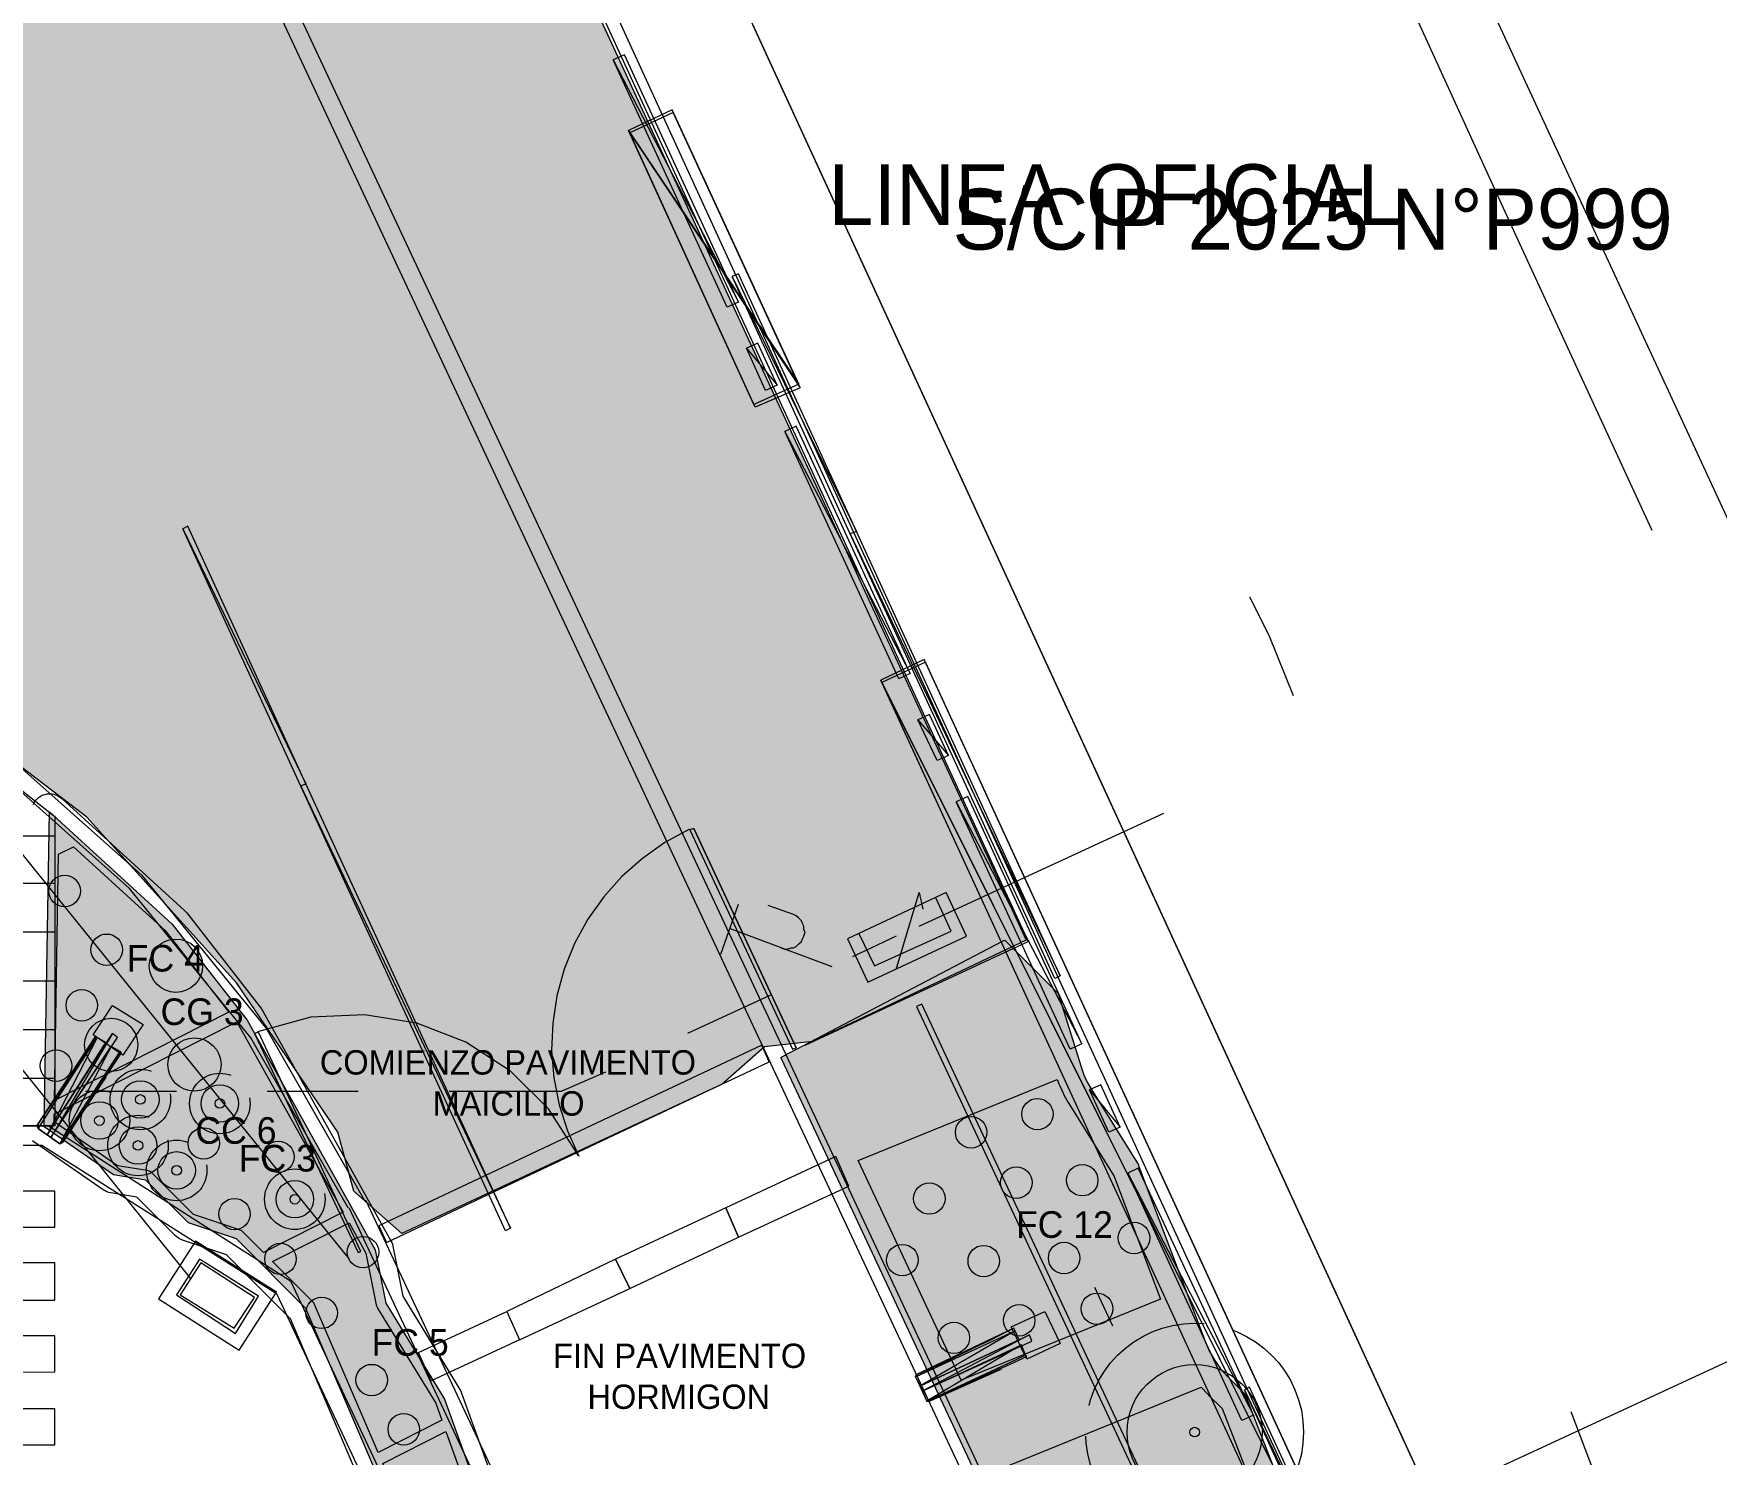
# Model space of a CAD drawing. Header units: metres. Extents: x 1 to 213, y 1 to 147.
# Drawn here: x 90.27 to 104.17, y 102.38 to 114.11 of the extents above; entities that cross this region are included whole.
import ezdxf

# ---------------------------------------------------------------- set-up
doc = ezdxf.new("R2010")
doc.units = ezdxf.units.M
doc.linetypes.add('DASHED', pattern=[1.524, 1.27, -0.254])
doc.layers.get('0').update_dxf_attribs({"lineweight": 0, "plot": 0})
for name, color, linetype, lineweight, plot in [('00-BASE-ARQUITECTURA', 8, 'Continuous', 0, False), ('00-BASE-MAICILLO-EXISTENTE', 33, 'Continuous', 0, False), ('00-BASE-TEXTO', 8, 'Continuous', 0, False), ('PJ-ARBUSTOS', 82, 'Continuous', 0, False), ('PJ-COPA-ADULTA', 8, 'DASHED', 0, False), ('PJ-CUBRESUELOS', 150, 'Continuous', 0, False), ('PJ-ETIQUETAS', 7, 'Continuous', 0, False), ('PJ-GRAVILLA', 42, 'Continuous', 0, False), ('PJ-HERBACEAS', 212, 'Continuous', 0, False), ('PJ-LIMITE-JARDIN', 7, 'Continuous', 0, False), ('PJ-MASAS', 92, 'Continuous', 0, False), ('PJ-MASAS-RELLENO', 92, 'Continuous', 0, False), ('PJ-RIEGO-SECTORES', 5, 'Continuous', 0, False), ('PJ-SECANO', 30, 'Continuous', 0, False)]:
    doc.layers.add(name, color=color, linetype=linetype, lineweight=lineweight, plot=plot)

# ---------------------------------------------------------------- blocks, each defined once
blk = doc.blocks.new('PJ_CG')
blk.add_circle((0, 0), 0.22)
for tag, p, height in [('CODIGO', (0.15, 0.15), 0.2), ('ESPECIE', (0.15, -0.1), 0.15), ('ZONA', (0.15, -0.3), 0.15)]:
    blk.add_attdef(tag, p, '', height=height)
blk = doc.blocks.new('PJ_FC')
blk.add_circle((0, 0), 0.13)
for tag, p, height in [('CODIGO', (0.15, 0.15), 0.2), ('ESPECIE', (0.15, -0.1), 0.15), ('ZONA', (0.15, -0.3), 0.15)]:
    blk.add_attdef(tag, p, '', height=height)
blk = doc.blocks.new('PJ_CC')
for radius in [0.155, 0.04]:
    blk.add_circle((0, 0), radius)
for tag, p, height in [('CODIGO', (0.15, 0.15), 0.2), ('ESPECIE', (0.15, -0.1), 0.15), ('ZONA', (0.15, -0.3), 0.15)]:
    blk.add_attdef(tag, p, '', height=height)
blk = doc.blocks.new('PJ_HS')
for radius in [0.558, 0.04]:
    blk.add_circle((0, 0), radius)
for tag, p, height in [('CODIGO', (0.15, 0.15), 0.2), ('ESPECIE', (0.15, -0.1), 0.15), ('ZONA', (0.15, -0.3), 0.15)]:
    blk.add_attdef(tag, p, '', height=height)

msp = doc.modelspace()

# ---------------------------------------------------------------- hatches: boundary and pattern name
at = {"layer": '00-BASE-MAICILLO-EXISTENTE'}
h = msp.add_hatch(dxfattribs=at)
h.set_pattern_fill('AR-SAND', scale=0.02)
h.paths.add_polyline_path([(52.211, 142.478), (53.049, 142.346), (60.193, 142.434), (60.59, 142.302), (66.719, 142.39), (76.156, 142.258), (76.2, 140.273), (75.935, 139.876), (74.216, 138.862), (73.466, 139.7), (73.157, 139.788), (72.628, 139.7), (71.217, 138.862), (70.776, 139.524), (70.247, 139.832), (69.718, 139.7), (68.351, 138.862), (67.91, 139.524), (67.381, 139.832), (66.763, 139.656), (65.484, 138.862), (65.264, 138.95), (64.691, 139.788), (64.161, 139.788), (63.765, 139.568), (62.618, 138.862), (62.265, 138.421), (62.309, 134.893), (62.706, 134.32), (80.301, 134.32), (82.109, 134.188), (82.506, 134.32), (82.77, 134.673), (82.462, 135.511), (82.594, 135.687), (85.152, 135.643), (86.034, 133.438), (86.519, 132.733), (87.577, 130.175), (98.469, 106.627), (96.705, 105.789), (96.308, 105.745), (95.956, 105.436), (93.31, 104.202), (92.913, 104.554), (92.781, 105.04), (91.943, 106.274), (90.708, 107.641), (89.032, 108.92), (87.489, 109.67), (87.709, 109.714), (87.974, 110.067), (87.974, 110.419), (87.621, 110.816), (87.092, 110.816), (86.827, 110.596), (86.739, 110.155), (86.96, 109.758), (86.651, 109.934), (84.578, 110.287), (71.746, 110.199), (69.894, 110.375), (67.292, 110.155), (64.823, 109.405), (63.279, 108.523), (60.81, 106.054), (59.708, 103.981), (59.223, 102.526), (59.002, 101.027), (59.002, 98.69), (58.87, 98.513), (52.123, 98.425), (51.991, 98.778), (51.991, 112.624), (52.123, 122.37), (52.079, 142.213), (52.211, 142.478)])
at = {"layer": 'PJ-GRAVILLA'}
h = msp.add_hatch(dxfattribs=at)
h.set_pattern_fill('GRAVEL', scale=0.03)
h.paths.add_polyline_path([(90.399, 107.685), (91.413, 106.759), (92.031, 105.966), (93.089, 104.069), (93.177, 103.628), (93.662, 102.835), (94.059, 101.732), (94.809, 100.409), (94.985, 99.792), (95.206, 99.571), (95.206, 99.307), (95.691, 98.513), (96.97, 95.559), (97.234, 95.206), (97.234, 94.985), (98.381, 92.781), (98.998, 91.237), (99.66, 90.002), (99.66, 89.782), (99.924, 89.473), (100.012, 89.076), (99.704, 88.768), (99.263, 88.988), (99.263, 89.209), (98.381, 90.84), (98.381, 91.105), (97.896, 91.899), (97.499, 92.957), (96.837, 94.192), (96.837, 94.412), (95.206, 97.631), (94.809, 98.734), (94.324, 99.527), (93.927, 100.63), (93.442, 101.424), (92.516, 103.584), (91.943, 104.158), (91.546, 104.29), (91.193, 104.643), (90.928, 104.687), (90.355, 105.084), (90.399, 107.685)])
h = msp.add_hatch(dxfattribs=at)
h.set_pattern_fill('GRAVEL', scale=0.03)
h.paths.add_polyline_path([(96.457, 105.666), (98.275, 106.618), (98.292, 106.626), (98.306, 106.613), (98.72, 106.2), (98.733, 106.186), (98.739, 106.168), (98.923, 105.579), (98.947, 105.515), (98.975, 105.453), (99.009, 105.393), (99.385, 104.792), (99.394, 104.775), (99.402, 104.757), (99.952, 103.304), (99.986, 103.227), (100.028, 103.153), (100.077, 103.085), (100.134, 103.022), (100.262, 102.893), (100.276, 102.878), (100.285, 102.859), (100.855, 101.394), (100.884, 101.327), (100.919, 101.264), (100.96, 101.203), (101.148, 100.953), (101.158, 100.938), (101.165, 100.922), (101.76, 99.436), (101.797, 99.356), (102.429, 98.178), (102.437, 98.16), (102.438, 98.141), (102.438, 98.131), (102.441, 98.056), (102.452, 97.982), (102.469, 97.909), (102.494, 97.838), (102.525, 97.769), (103.794, 95.272), (103.803, 95.249), (103.81, 95.226), (103.893, 94.868), (103.914, 94.794), (103.942, 94.722), (103.977, 94.653), (104.018, 94.588), (104.065, 94.527), (104.189, 94.383), (104.201, 94.368), (104.202, 94.333), (104.21, 94.253), (104.226, 94.175), (104.25, 94.099), (104.281, 94.026), (104.319, 93.956), (104.677, 93.369), (104.686, 93.353), (104.693, 93.337), (105.277, 91.836), (105.307, 91.768), (105.344, 91.702), (105.735, 91.077), (105.744, 91.06), (105.752, 91.042), (106.302, 89.59), (106.336, 89.513), (106.378, 89.439), (106.427, 89.37), (106.484, 89.307), (106.613, 89.178), (106.626, 89.164), (106.627, 89.145), (106.627, 89.137), (106.631, 89.062), (106.641, 88.986), (106.659, 88.913), (106.684, 88.841), (106.715, 88.772), (107.5, 87.241), (107.516, 87.207), (108.087, 85.779), (108.116, 85.715), (108.15, 85.654), (108.19, 85.596), (108.379, 85.344), (108.39, 85.328), (108.398, 85.309), (108.76, 84.302), (108.792, 84.227), (108.83, 84.156), (109.262, 83.449), (109.272, 83.431), (109.28, 83.413), (109.642, 82.406), (109.673, 82.331), (109.712, 82.26), (110.146, 81.551), (110.154, 81.535), (110.161, 81.519), (110.723, 80.075), (110.76, 79.993), (110.806, 79.916), (110.861, 79.845), (111.022, 79.657), (111.036, 79.639), (111.045, 79.619), (111.638, 78.094), (111.675, 78.012), (112.572, 76.303), (112.579, 76.288), (112.584, 76.271), (112.668, 75.906), (112.689, 75.832), (112.717, 75.76), (112.752, 75.692), (112.793, 75.627), (112.84, 75.566), (112.965, 75.42), (112.976, 75.406), (112.985, 75.39), (113.585, 74.103), (113.593, 74.083), (113.594, 74.078), (113.601, 74.011), (113.617, 73.934), (113.64, 73.86), (113.67, 73.787), (113.708, 73.718), (113.752, 73.653), (113.848, 73.524), (113.858, 73.51), (113.865, 73.494), (114.46, 72.008), (114.497, 71.927), (115.128, 70.749), (115.137, 70.732), (115.138, 70.712), (115.138, 70.709), (115.142, 70.632), (115.153, 70.555), (115.171, 70.48), (115.197, 70.407), (115.23, 70.336), (116.011, 68.853), (116.019, 68.835), (116.02, 68.802), (116.028, 68.722), (116.044, 68.644), (116.068, 68.568), (116.099, 68.494), (116.137, 68.424), (116.494, 67.839), (116.504, 67.821), (116.512, 67.802), (116.852, 66.857), (116.88, 66.79), (116.913, 66.726), (116.953, 66.665), (116.997, 66.608), (117.153, 66.426), (117.165, 66.41), (117.167, 66.37), (117.167, 66.37), (117.17, 66.313), (117.182, 66.235), (117.201, 66.158), (117.228, 66.084), (117.262, 66.012), (117.775, 65.06), (117.783, 65.043), (117.789, 65.025), (117.983, 64.407), (118.007, 64.339), (118.038, 64.274), (118.922, 62.589), (118.929, 62.574), (118.934, 62.557), (119.018, 62.192), (119.039, 62.118), (119.067, 62.046), (119.102, 61.977), (119.143, 61.912), (119.19, 61.851), (119.313, 61.709), (119.326, 61.691), (119.335, 61.672), (119.604, 61), (113.028, 61), (113.951, 62.424), (113.988, 62.487), (114.019, 62.554), (114.291, 63.213), (114.301, 63.235), (114.314, 63.255), (114.889, 64.045), (114.931, 64.11), (114.967, 64.179), (114.997, 64.251), (115.019, 64.326), (115.034, 64.402), (115.047, 64.494), (115.051, 64.514), (115.062, 64.531), (115.161, 64.657), (115.206, 64.722), (115.246, 64.792), (115.277, 64.865), (115.302, 64.941), (115.319, 65.019), (115.328, 65.099), (115.329, 65.179), (115.321, 65.258), (115.307, 65.337), (115.284, 65.413), (115.254, 65.487), (96.449, 105.64), (96.442, 105.657), (96.457, 105.666)])
at = {"layer": 'PJ-MASAS-RELLENO'}
for points in [[(91.879, 106.03), (90.439, 105.302), (90.473, 107.336), (90.596, 107.398), (91.355, 106.705), (91.879, 106.03)], [(91.964, 105.921), (92.825, 104.379), (92.167, 104.046), (91.999, 104.214), (91.994, 104.219), (91.988, 104.224), (91.982, 104.228), (91.975, 104.231), (91.968, 104.233), (91.589, 104.36), (91.25, 104.699), (91.243, 104.705), (91.237, 104.71), (91.23, 104.714), (91.222, 104.717), (91.214, 104.72), (91.206, 104.722), (90.959, 104.763), (90.436, 105.125), (90.437, 105.189), (91.942, 105.949), (91.964, 105.921)], [(98.74, 105.44), (98.747, 105.423), (98.775, 105.361), (98.784, 105.344), (98.817, 105.285), (98.822, 105.277), (99.195, 104.68), (99.197, 104.677), (99.198, 104.674), (99.581, 103.661), (97.932, 102.99), (97.082, 104.805), (98.727, 105.475), (98.74, 105.44)], [(93.013, 104.041), (93.099, 103.613), (93.101, 103.606), (93.103, 103.599), (93.106, 103.593), (93.109, 103.587), (93.59, 102.8), (93.64, 102.662), (93.113, 102.395), (92.589, 103.616), (92.586, 103.623), (92.582, 103.629), (92.578, 103.635), (92.572, 103.641), (92.242, 103.972), (92.874, 104.291), (93.013, 104.041)], [(99.971, 102.875), (99.979, 102.866), (100.089, 102.756), (100.65, 101.314), (100.653, 101.305), (100.683, 101.238), (100.692, 101.22), (100.727, 101.157), (100.737, 101.14), (100.778, 101.08), (100.784, 101.071), (100.966, 100.83), (101.556, 99.355), (101.56, 99.344), (101.598, 99.263), (101.603, 99.252), (101.771, 98.939), (100.141, 98.275), (98.272, 102.265), (99.917, 102.934), (99.971, 102.875)], [(93.984, 101.705), (93.987, 101.699), (93.99, 101.693), (94.423, 100.929), (93.976, 100.703), (93.513, 101.46), (93.152, 102.303), (93.674, 102.567), (93.984, 101.705)]]:
    msp.add_hatch(color=7, dxfattribs=at).paths.add_polyline_path(points)

# ---------------------------------------------------------------- linework, layer by layer
at = {"layer": '00-BASE-ARQUITECTURA'}
for points in [[(132.733, 32.681), (129.96, 38.513), (126.753, 45.678), (123.451, 52.758), (120.043, 60.007), (116.752, 67.225), (113.566, 74.21), (110.402, 81.365), (106.962, 88.477), (103.628, 95.705), (100.348, 102.806), (97.046, 109.993), (93.786, 117.105), (90.42, 124.481), (87.14, 131.54), (83.753, 138.843), (80.652, 145.574)], [(52.141, 142.42), (79.34, 142.219), (82.927, 140.43), (98.485, 106.616)], [(84.028, 140.663), (126.446, 48.45)], [(84.039, 140.642), (126.457, 48.429)], [(102.909, 91.959), (82.451, 135.647)], [(110.857, 74.623), (103.47, 90.403), (103.48, 90.403), (82.356, 135.498)], [(106.02, 106.32), (92.685, 135.128)], [(101.491, 114.692), (102.496, 112.49), (103.639, 110.014)], [(101.131, 101.695), (127.907, 114.088)], [(95.151, 113.94), (95.056, 113.898), (96.093, 111.898), (95.151, 113.94)], [(95.056, 113.898), (96.093, 111.898), (95.998, 111.855), (95.056, 113.898)], [(95.543, 113.485), (95.183, 113.316), (96.591, 111.22), (95.543, 113.485)], [(95.553, 113.464), (95.194, 113.295), (96.601, 111.188), (95.553, 113.464)], [(95.183, 113.316), (96.591, 111.22), (96.22, 111.051), (95.183, 113.316)], [(95.194, 113.295), (96.601, 111.188), (96.231, 111.03), (95.194, 113.295)], [(96.093, 112.13), (96.04, 112.109), (97.067, 110.003), (96.093, 112.13)], [(96.04, 112.109), (97.067, 110.003), (97.014, 109.982), (96.04, 112.109)], [(96.252, 111.559), (96.157, 111.517), (96.411, 111.21), (96.252, 111.559)], [(96.157, 111.517), (96.411, 111.21), (96.315, 111.167), (96.157, 111.517)], [(96.569, 110.871), (96.474, 110.829), (97.511, 108.828), (96.569, 110.871)], [(96.474, 110.829), (97.511, 108.828), (97.416, 108.786), (96.474, 110.829)], [(93.001, 104.479), (92.185, 105.904), (91.166, 107.157), (89.969, 108.22), (88.622, 109.076), (87.152, 109.709), (85.585, 110.101), (83.949, 110.236)], [(90.429, 107.655), (89.63, 108.284), (88.776, 108.823), (87.875, 109.271), (86.935, 109.624), (85.962, 109.88), (84.964, 110.035), (83.949, 110.088)], [(92.867, 104.416), (92.063, 105.82), (91.059, 107.054), (89.88, 108.101), (88.553, 108.945), (87.104, 109.569), (85.561, 109.955), (83.949, 110.088)], [(91.542, 110.045), (91.5, 110.024), (92.516, 107.918), (91.542, 110.045)], [(91.5, 110.024), (92.516, 107.918), (92.474, 107.897), (91.5, 110.024)], [(97.067, 110.003), (97.014, 109.982), (98.75, 106.331), (97.067, 110.003)], [(97.014, 109.982), (98.75, 106.331), (98.707, 106.31), (97.014, 109.982)], [(100.316, 109.463), (100.475, 109.146), (100.676, 108.648)], [(97.628, 108.945), (97.268, 108.775), (102.856, 97.589), (97.628, 108.945)], [(97.638, 108.924), (97.278, 108.754), (102.866, 97.568), (97.638, 108.924)], [(97.268, 108.775), (102.856, 97.589), (102.496, 97.42), (97.268, 108.775)], [(97.278, 108.754), (102.866, 97.568), (102.507, 97.398), (97.278, 108.754)], [(97.67, 108.49), (97.575, 108.447), (97.829, 108.151), (97.67, 108.49)], [(97.575, 108.447), (97.829, 108.151), (97.734, 108.109), (97.575, 108.447)], [(92.516, 107.918), (92.474, 107.897), (94.209, 104.246), (92.516, 107.918)], [(61.591, 101.928), (65.042, 105.929), (65.042, 107.823), (69.836, 107.823), (81.837, 107.823), (89.775, 107.823), (92.876, 103.992)], [(92.474, 107.897), (94.209, 104.246), (94.167, 104.225), (92.474, 107.897)], [(97.988, 107.812), (97.892, 107.77), (98.929, 105.77), (97.988, 107.812)], [(90.442, 107.654), (90.442, 105.886)], [(97.585, 106.743), (99.607, 107.675)], [(97.585, 106.743), (99.607, 107.675)], [(97.892, 107.77), (98.929, 105.77), (98.834, 105.727), (97.892, 107.77)], [(91.563, 103.833), (88.526, 107.601)], [(95.686, 107.542), (95.484, 107.433), (95.298, 107.302), (95.129, 107.152), (94.978, 106.984), (94.847, 106.799), (94.738, 106.599), (94.652, 106.387), (94.591, 106.166), (94.557, 105.941), (94.548, 105.715), (94.566, 105.489), (94.609, 105.267), (94.678, 105.05), (94.772, 104.841)], [(95.723, 107.548), (96.569, 105.738), (95.723, 107.548), (95.691, 107.537), (96.538, 105.727), (96.569, 105.738)], [(90.442, 107.484), (65.338, 107.484)], [(90.442, 107.093), (65.338, 107.093)], [(97.808, 107.019), (96.993, 106.638)], [(96.993, 106.638), (97.162, 106.278), (97.977, 106.659), (97.808, 107.019)], [(97.088, 106.68), (97.215, 106.415), (97.85, 106.701), (97.723, 106.976)], [(97.395, 106.384), (97.585, 107.019), (97.617, 106.881)], [(97.395, 106.384), (97.585, 107.019), (97.617, 106.881)], [(95.945, 106.511), (96.093, 106.923)], [(96.442, 106.564), (96.474, 106.553), (96.495, 106.553), (96.527, 106.564), (96.548, 106.564), (96.569, 106.574), (96.591, 106.595), (96.612, 106.616), (96.622, 106.638), (96.633, 106.659), (96.643, 106.691), (96.633, 106.712), (96.633, 106.743), (96.622, 106.765), (96.612, 106.786), (96.591, 106.807), (96.569, 106.828), (96.548, 106.839), (96.337, 106.913)], [(90.442, 106.691), (65.338, 106.691)], [(96.866, 106.405), (96.019, 106.722)], [(96.643, 105.759), (98.485, 106.616)], [(97.395, 106.659), (97.035, 106.489)], [(97.395, 106.659), (97.035, 106.489)], [(90.442, 106.288), (65.338, 106.288)], [(96.358, 106.172), (95.67, 105.854)], [(96.358, 106.172), (95.67, 105.854)], [(94.769, 104.848), (94.521, 105.232), (94.207, 105.545), (93.84, 105.783), (93.434, 105.94), (93.002, 106.01), (92.559, 105.989), (92.118, 105.87)], [(90.442, 105.886), (90.442, 105.092), (65.338, 105.092), (65.338, 105.886)], [(90.442, 105.886), (65.338, 105.886)], [(90.293, 105.092), (90.293, 105.092), (90.78, 105.833), (90.293, 105.092), (90.78, 105.833), (90.653, 105.632), (90.293, 105.092)], [(90.293, 105.092), (90.78, 105.833), (90.304, 105.071), (90.293, 105.092)], [(90.78, 105.833), (90.304, 105.071), (90.791, 105.823), (90.78, 105.833)], [(90.378, 105.018), (90.918, 105.854), (90.41, 104.997), (90.378, 105.018)], [(90.918, 105.854), (90.41, 104.997), (90.96, 105.823), (90.918, 105.854)], [(90.304, 105.071), (90.791, 105.823), (90.378, 105.018), (90.304, 105.071)], [(90.791, 105.823), (90.378, 105.018), (90.865, 105.78), (90.791, 105.823)], [(90.378, 105.018), (90.865, 105.78), (90.378, 105.018)], [(90.865, 105.78), (90.378, 105.018), (90.865, 105.78)], [(90.41, 104.997), (90.907, 105.749), (90.484, 104.944), (90.41, 104.997)], [(90.907, 105.749), (90.484, 104.944), (90.981, 105.706), (90.907, 105.749)], [(90.484, 104.944), (90.981, 105.706), (90.505, 104.955), (90.484, 104.944)], [(90.981, 105.706), (90.505, 104.955), (90.992, 105.696), (90.981, 105.706)], [(90.653, 105.632), (90.293, 105.092), (90.304, 105.071), (90.484, 104.944), (90.505, 104.955), (90.865, 105.495)], [(90.442, 105.484), (65.338, 105.484)], [(90.865, 105.495), (90.505, 104.955), (90.865, 105.495)], [(94.992, 105.537), (94.633, 105.378)], [(94.992, 105.537), (94.633, 105.378)], [(99.088, 105.431), (98.993, 105.389), (99.247, 105.082), (99.088, 105.431)], [(90.696, 105.378), (91.447, 105.378)], [(90.696, 105.378), (91.447, 105.378)], [(92.198, 105.378), (92.95, 105.378)], [(92.198, 105.378), (92.95, 105.378)], [(93.701, 105.378), (94.633, 105.378)], [(93.701, 105.378), (94.633, 105.378)], [(98.993, 105.389), (99.247, 105.082), (99.152, 105.04), (98.993, 105.389)], [(62.099, 92.064), (62.099, 102.097), (64.682, 105.092), (90.389, 105.092), (92.389, 103.812), (94.051, 100.277)], [(62.248, 92.064), (62.248, 102.044), (64.756, 104.934), (90.336, 104.934), (92.273, 103.706), (93.913, 100.214)], [(99.395, 104.743), (99.31, 104.701), (100.348, 102.701), (99.395, 104.743)], [(99.31, 104.701), (100.348, 102.701), (100.252, 102.658), (99.31, 104.701)], [(95.014, 100.214), (93.013, 104.479)], [(94.876, 100.15), (92.876, 104.415)], [(99.035, 103.759), (99.183, 103.441)], [(97.564, 103.039), (98.369, 103.42), (97.554, 103.018), (97.564, 103.039)], [(98.369, 103.42), (97.554, 103.018), (98.379, 103.399), (98.369, 103.42)], [(97.554, 103.018), (98.379, 103.399), (97.596, 102.944), (97.554, 103.018)], [(97.564, 103.039), (97.564, 103.039), (98.369, 103.42), (97.564, 103.039), (98.369, 103.42), (98.157, 103.314), (97.564, 103.039)], [(98.379, 103.399), (97.596, 102.944), (98.411, 103.325), (98.379, 103.399)], [(97.596, 102.944), (98.496, 103.367), (97.617, 102.902), (97.596, 102.944)], [(97.596, 102.944), (98.411, 103.325), (97.596, 102.944)], [(98.411, 103.325), (97.596, 102.944), (98.411, 103.325)], [(98.496, 103.367), (97.617, 102.902), (98.517, 103.314), (98.496, 103.367)], [(98.157, 103.314), (97.564, 103.039), (97.554, 103.018), (97.649, 102.817), (97.67, 102.817), (98.263, 103.082)], [(97.617, 102.902), (98.432, 103.283), (97.649, 102.817), (97.617, 102.902)], [(98.432, 103.283), (97.649, 102.817), (98.464, 103.198), (98.432, 103.283)], [(97.649, 102.817), (98.464, 103.198), (97.67, 102.817), (97.649, 102.817)], [(98.464, 103.198), (97.67, 102.817), (98.474, 103.187), (98.464, 103.198)], [(98.263, 103.082), (97.67, 102.817), (98.263, 103.082)], [(100.316, 102.933), (100.274, 102.912), (102.009, 99.261), (100.316, 102.933)], [(100.274, 102.912), (102.009, 99.261), (101.956, 99.24), (100.274, 102.912)], [(102.972, 102.732), (103.163, 102.224), (103.258, 102.034)]]:
    msp.add_lwpolyline(points, dxfattribs=at)
for points in [[(90.918, 106.087), (91.172, 105.929), (91.003, 105.675), (90.759, 105.844)], [(97.564, 106.077), (116.656, 65.299), (116.709, 65.32), (97.607, 106.098)], [(92.95, 104.045), (92.971, 104.055), (92.124, 105.865), (92.093, 105.854)], [(93.183, 104.129), (96.347, 105.622), (96.284, 105.759), (93.119, 104.267)], [(95.987, 104.415), (96.093, 104.172), (97.003, 104.595), (96.897, 104.838)], [(89.341, 104.553), (89.341, 104.256), (90.442, 104.256), (90.442, 104.553)], [(95.077, 103.992), (95.194, 103.748), (96.093, 104.172), (95.987, 104.415)], [(91.966, 103.24), (92.273, 103.717), (91.606, 104.14), (91.299, 103.664)], [(89.341, 103.96), (89.341, 103.653), (90.442, 103.653), (90.442, 103.96)], [(92.124, 103.685), (91.638, 103.992), (91.447, 103.695), (91.934, 103.378)], [(92.093, 103.674), (91.648, 103.96), (91.479, 103.695), (91.923, 103.42)], [(94.178, 103.558), (94.283, 103.325), (95.194, 103.748), (95.077, 103.992)], [(94.178, 103.558), (94.283, 103.325), (93.553, 102.986), (93.447, 103.219)], [(98.623, 103.558), (98.75, 103.293), (98.474, 103.166), (98.347, 103.431)], [(89.341, 103.357), (89.341, 103.05), (90.442, 103.06), (90.442, 103.357)], [(89.341, 102.754), (89.341, 102.457), (90.442, 102.457), (90.442, 102.754)]]:
    msp.add_lwpolyline(points, close=True, dxfattribs=at)
at = {"layer": '00-BASE-MAICILLO-EXISTENTE'}
msp.add_lwpolyline([(87.577, 130.175), (98.469, 106.627), (96.705, 105.789), (96.308, 105.745), (95.956, 105.436), (93.31, 104.202), (92.913, 104.554), (92.781, 105.04), (91.943, 106.274), (90.708, 107.641), (89.032, 108.92)], dxfattribs=at)
at = {"layer": 'PJ-COPA-ADULTA'}
for centre, radius in [((91.149, 105.31), 0.25), ((91.806, 105.277), 0.25), ((90.811, 105.136), 0.25), ((91.13, 104.93), 0.25), ((91.449, 104.724), 0.25), ((92.426, 104.486), 0.25), ((99.862, 102.562), 0.9)]:
    msp.add_circle(centre, radius, dxfattribs=at)
at = {"layer": 'PJ-LIMITE-JARDIN'}
for points in [[(93.442, 101.424), (92.516, 103.584), (91.943, 104.158), (91.546, 104.29), (91.193, 104.643), (90.928, 104.687), (90.355, 105.084), (90.399, 107.685), (90.399, 107.685), (91.413, 106.759), (92.031, 105.966), (93.089, 104.069), (93.177, 103.628), (93.662, 102.835), (94.059, 101.732)], [(115.254, 65.487), (96.449, 105.64), (96.442, 105.657), (96.457, 105.666), (96.457, 105.666), (98.275, 106.618), (98.292, 106.626), (98.306, 106.613), (98.72, 106.2), (98.733, 106.186), (98.739, 106.168), (98.923, 105.579), (98.947, 105.515), (98.975, 105.453), (99.009, 105.393), (99.385, 104.792), (99.394, 104.775), (99.402, 104.757), (99.952, 103.304), (99.986, 103.227), (100.028, 103.153), (100.077, 103.085), (100.134, 103.022), (100.262, 102.893), (100.276, 102.878), (100.285, 102.859), (100.855, 101.394)]]:
    msp.add_lwpolyline(points, dxfattribs=at)
at = {"layer": 'PJ-MASAS'}
for points in [[(91.879, 106.03), (90.439, 105.302), (90.473, 107.336), (90.596, 107.398), (91.355, 106.705), (91.879, 106.03)], [(91.964, 105.921), (92.825, 104.379), (92.167, 104.046), (91.999, 104.214), (91.994, 104.219), (91.988, 104.224), (91.982, 104.228), (91.975, 104.231), (91.968, 104.233), (91.589, 104.36), (91.25, 104.699), (91.243, 104.705), (91.237, 104.71), (91.23, 104.714), (91.222, 104.717), (91.214, 104.72), (91.206, 104.722), (90.959, 104.763), (90.436, 105.125), (90.437, 105.189), (91.942, 105.949), (91.964, 105.921)], [(98.74, 105.44), (98.747, 105.423), (98.775, 105.361), (98.784, 105.344), (98.817, 105.285), (98.822, 105.277), (99.195, 104.68), (99.197, 104.677), (99.198, 104.674), (99.581, 103.661), (97.932, 102.99), (97.082, 104.805), (98.727, 105.475), (98.74, 105.44)], [(93.013, 104.041), (93.099, 103.613), (93.101, 103.606), (93.103, 103.599), (93.106, 103.593), (93.109, 103.587), (93.59, 102.8), (93.64, 102.662), (93.113, 102.395), (92.589, 103.616), (92.586, 103.623), (92.582, 103.629), (92.578, 103.635), (92.572, 103.641), (92.242, 103.972), (92.874, 104.291), (93.013, 104.041)], [(99.971, 102.875), (99.979, 102.866), (100.089, 102.756), (100.65, 101.314), (100.653, 101.305), (100.683, 101.238), (100.692, 101.22), (100.727, 101.157), (100.737, 101.14), (100.778, 101.08), (100.784, 101.071), (100.966, 100.83), (101.556, 99.355), (101.56, 99.344), (101.598, 99.263), (101.603, 99.252), (101.771, 98.939), (100.141, 98.275), (98.272, 102.265), (99.917, 102.934), (99.971, 102.875)], [(93.984, 101.705), (93.987, 101.699), (93.99, 101.693), (94.423, 100.929), (93.976, 100.703), (93.513, 101.46), (93.152, 102.303), (93.674, 102.567), (93.984, 101.705)]]:
    msp.add_lwpolyline(points, close=True, dxfattribs=at)
at = {"layer": 'PJ-RIEGO-SECTORES'}
msp.add_lwpolyline([(115.254, 65.487), (96.449, 105.64), (96.442, 105.657), (96.457, 105.666), (98.275, 106.618), (98.292, 106.626), (98.306, 106.613), (98.72, 106.2), (98.733, 106.186), (98.739, 106.168), (98.923, 105.579), (98.947, 105.515), (98.975, 105.453), (99.009, 105.393), (99.385, 104.792), (99.394, 104.775), (99.402, 104.757), (99.952, 103.304), (99.986, 103.227), (100.028, 103.153), (100.077, 103.085), (100.134, 103.022), (100.262, 102.893), (100.276, 102.878), (100.285, 102.859), (100.855, 101.394)], dxfattribs=at)
at = {"layer": 'PJ-SECANO'}
for points in [[(90.262, 107.746), (90.269, 107.759), (90.277, 107.772), (90.286, 107.784), (90.296, 107.795), (90.308, 107.804), (90.32, 107.813), (90.333, 107.82), (90.347, 107.826), (90.361, 107.83), (90.376, 107.834), (90.391, 107.835), (90.406, 107.835), (90.42, 107.834), (90.435, 107.831), (90.449, 107.827), (90.463, 107.821), (90.476, 107.814), (90.489, 107.806), (90.5, 107.796), (91.515, 106.87), (91.524, 106.861), (91.532, 106.851), (92.149, 106.058), (92.156, 106.048), (92.162, 106.039), (93.22, 104.142), (93.227, 104.129), (93.232, 104.114), (93.236, 104.099), (93.319, 103.684), (93.79, 102.913), (93.798, 102.9), (93.804, 102.885), (94.196, 101.795)], [(93.304, 101.364), (92.389, 103.499), (91.862, 104.026), (91.498, 104.148), (91.485, 104.153), (91.473, 104.159), (91.461, 104.166), (91.45, 104.174), (91.44, 104.184), (91.121, 104.503), (90.904, 104.539), (90.888, 104.542), (90.872, 104.548), (90.857, 104.555), (90.843, 104.563), (90.27, 104.96), (90.258, 104.969)]]:
    msp.add_lwpolyline(points, dxfattribs=at)

# ---------------------------------------------------------------- block references
at = {"layer": 'PJ-ARBUSTOS'}
for name, p in [('PJ_CC', (91.149, 105.31)), ('PJ_CC', (91.806, 105.277)), ('PJ_CC', (90.811, 105.136)), ('PJ_CC', (91.13, 104.93)), ('PJ_CC', (91.449, 104.724)), ('PJ_CC', (92.426, 104.486)), ('PJ_HS', (99.862, 102.562))]:
    msp.add_blockref(name, p, dxfattribs=at)
at = {"layer": 'PJ-CUBRESUELOS'}
for p in [(90.523, 107.032), (90.871, 106.547), (90.665, 106.088), (90.452, 105.589), (98.563, 105.189), (98.015, 105.039), (91.673, 104.947), (92.289, 104.836), (98.388, 104.623), (98.933, 104.643), (97.669, 104.492), (91.927, 104.363), (92.989, 104.049), (99.361, 104.166), (92.307, 103.993), (97.446, 103.983), (98.119, 103.975), (98.783, 104), (92.647, 103.547), (98.412, 103.486), (99.055, 103.581), (97.872, 103.341), (93.061, 102.992), (93.326, 102.585)]:
    msp.add_blockref('PJ_FC', p, dxfattribs=at)
at = {"layer": 'PJ-HERBACEAS'}
for p in [(91.443, 106.415), (90.908, 105.761), (91.596, 105.599)]:
    msp.add_blockref('PJ_CG', p, dxfattribs=at)

# ---------------------------------------------------------------- texts
at = {"layer": '00-BASE-TEXTO'}
for s, height, p in [('LINEA OFICIAL', 0.50296, (96.834, 112.533)), ('S/CIP 2025 N°P999', 0.50296, (97.861, 112.331)), ('COMIENZO PAVIMENTO', 0.20118, (92.632, 105.516)), ('MAICILLO', 0.2012, (93.564, 105.177)), ('FIN PAVIMENTO', 0.20118, (94.559, 103.092)), ('HORMIGON', 0.2012, (94.844, 102.754))]:
    msp.add_text(s, height=height, dxfattribs=at).set_placement(p)
at = {"layer": 'PJ-ETIQUETAS'}
for s, p in [('FC 4', (91.037, 106.367)), ('CG 3', (91.316, 105.925)), ('CC 6', (91.604, 104.944)), ('FC 3', (91.963, 104.715)), ('FC 12', (98.385, 104.167)), ('FC 5', (93.06, 103.193))]:
    msp.add_text(s, height=0.22, dxfattribs=at).set_placement(p)

doc.saveas('drawing.dxf')
